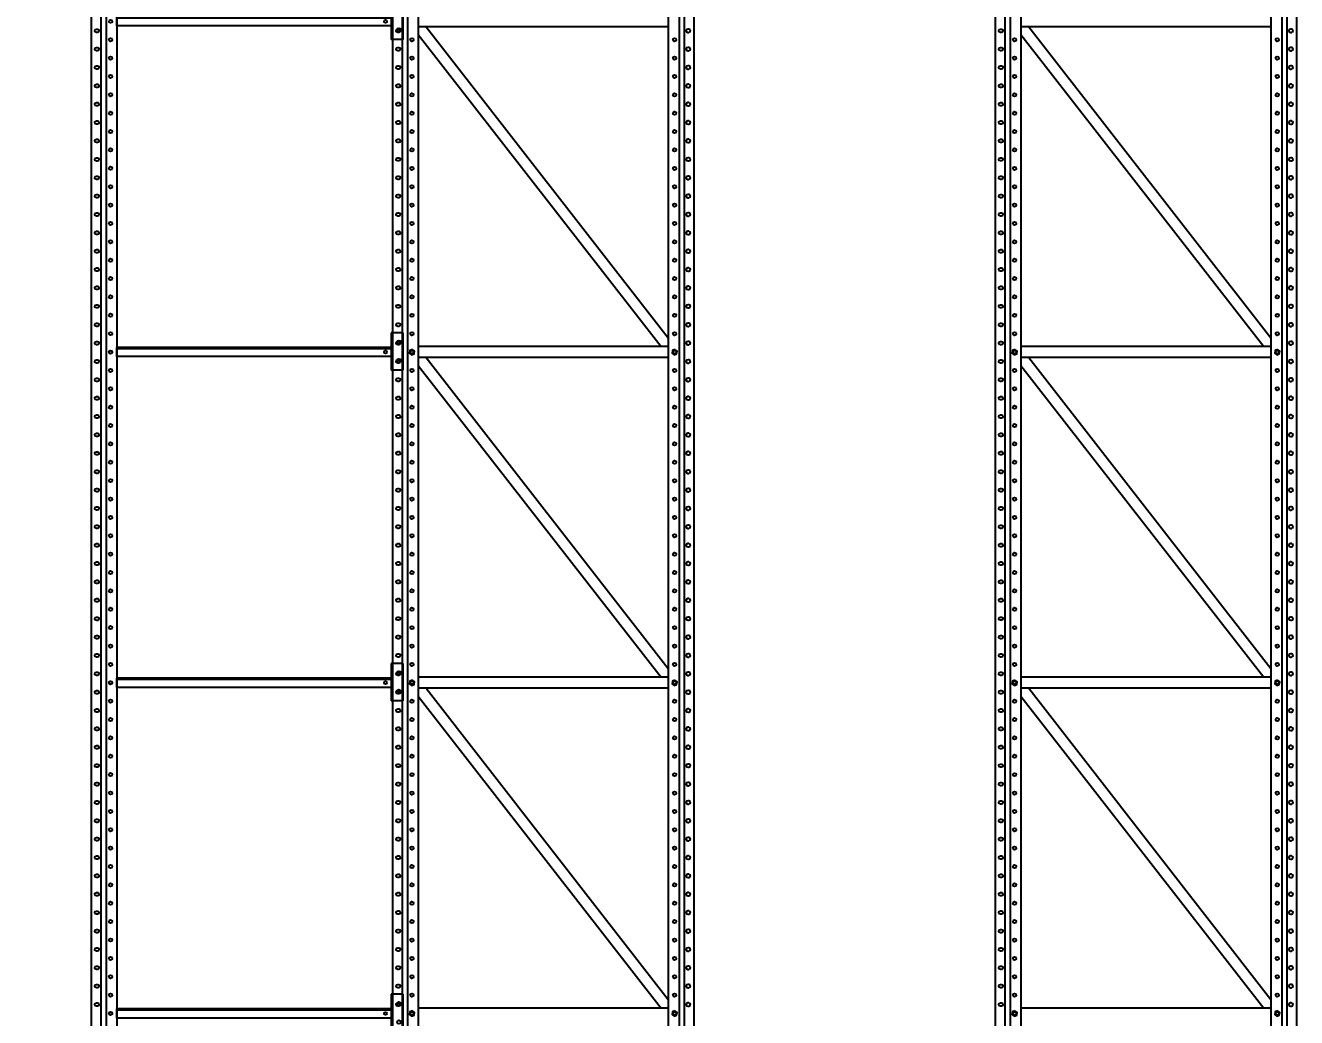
# Model space of a CAD drawing. Header units: millimetres. Extents: x 2596 to 53213, y 1175 to 12446.
# Drawn here: x 19765 to 23224, y 4545 to 7245 of the extents above; entities that cross this region are included whole.
import ezdxf

# ---------------------------------------------------------------- set-up
doc = ezdxf.new("R2010")
doc.units = ezdxf.units.MM
doc.linetypes.add('LIN0', pattern=[0])
doc.layers.add('MONTANTE', color=170, linetype='LIN0', lineweight=25)
doc.styles.add('DIM', font='dim.shx')
doc.dimstyles.new('200 - Planta Baixal', dxfattribs={"dimscale": 1.2, "dimtxt": 200, "dimasz": 50, "dimexe": 1.25, "dimexo": 40, "dimgap": 20, "dimtad": 1, "dimdec": 0, "dimzin": 9, "dimdsep": 46, "dimtxsty": 'DIM', "dimblk": 'OBLIQUE', "dimcen": 2.5, "dimclrd": 256, "dimclre": 256, "dimclrt": 256, "dimadec": 0, "dimazin": 0, "dimtfac": 1, "dimtdec": 0, "dimtmove": 0, "dimatfit": 0, "dimldrblk": 'OBLIQUE', "dimfxl": 0.04, "dimtolj": 1, "dimtzin": 1, "dimarcsym": 0})

# ---------------------------------------------------------------- blocks, each defined once
blk = doc.blocks.new('*U5')
at = {"layer": 'MONTANTE'}
for p, q in [((-872.6, 8804.8), (-872.6, 64.7)), ((-846.5, 8804.8), (-846.5, 64.7)), ((-832.1, 8804.8), (-832.1, 4.8)), ((-802.9, 8804.8), (-802.9, 4.8)), ((-122.4, 8804.8), (-122.4, 4.8)), ((-93.2, 8804.8), (-93.2, 4.8)), ((-78.8, 8804.8), (-78.8, 64.7)), ((-52.6, 8804.8), (-52.6, 64.7)), ((-122.4, 5489.7), (-802.9, 5489.7)), ((-122.4, 5489.7), (-802.9, 5489.7)), ((-802.9, 5468.6), (-141.4, 4619.7)), ((-781.6, 5489.7), (-122.4, 4643.2)), ((-122.4, 4619.7), (-802.9, 4619.7)), ((-122.4, 4619.7), (-802.9, 4619.7)), ((-122.4, 4589.7), (-802.9, 4589.7)), ((-122.4, 4589.7), (-802.9, 4589.7)), ((-802.9, 4568.6), (-141.4, 3719.7)), ((-781.6, 4589.7), (-122.4, 3743.2)), ((-122.4, 3719.7), (-802.9, 3719.7)), ((-122.4, 3719.7), (-802.9, 3719.7)), ((-122.4, 3689.7), (-802.9, 3689.7)), ((-122.4, 3689.7), (-802.9, 3689.7)), ((-802.9, 3668.6), (-141.4, 2819.7)), ((-781.6, 3689.7), (-122.4, 2843.2)), ((-122.4, 2819.7), (-802.9, 2819.7)), ((-122.4, 2819.7), (-802.9, 2819.7))]:
    blk.add_line(p, q, dxfattribs=at)
for points in [[(-855.7, 5474.7), (-858.7, 5474.7, -1), (-858.7, 5483.7), (-855.7, 5483.7, -1)], [(-69.6, 5474.7), (-66.6, 5474.7, 1), (-66.6, 5483.7), (-69.6, 5483.7, 1)], [(-855.7, 5424.7), (-858.7, 5424.7, -1), (-858.7, 5433.7), (-855.7, 5433.7, -1)], [(-69.6, 5424.7), (-66.6, 5424.7, 1), (-66.6, 5433.7), (-69.6, 5433.7, 1)], [(-855.7, 5374.7), (-858.7, 5374.7, -1), (-858.7, 5383.7), (-855.7, 5383.7, -1)], [(-69.6, 5374.7), (-66.6, 5374.7, 1), (-66.6, 5383.7), (-69.6, 5383.7, 1)], [(-855.7, 5324.7), (-858.7, 5324.7, -1), (-858.7, 5333.7), (-855.7, 5333.7, -1)], [(-69.6, 5324.7), (-66.6, 5324.7, 1), (-66.6, 5333.7), (-69.6, 5333.7, 1)], [(-855.7, 5274.7), (-858.7, 5274.7, -1), (-858.7, 5283.7), (-855.7, 5283.7, -1)], [(-69.6, 5274.7), (-66.6, 5274.7, 1), (-66.6, 5283.7), (-69.6, 5283.7, 1)], [(-855.7, 5224.7), (-858.7, 5224.7, -1), (-858.7, 5233.7), (-855.7, 5233.7, -1)], [(-69.6, 5224.7), (-66.6, 5224.7, 1), (-66.6, 5233.7), (-69.6, 5233.7, 1)], [(-855.7, 5174.7), (-858.7, 5174.7, -1), (-858.7, 5183.7), (-855.7, 5183.7, -1)], [(-69.6, 5174.7), (-66.6, 5174.7, 1), (-66.6, 5183.7), (-69.6, 5183.7, 1)], [(-855.7, 5124.7), (-858.7, 5124.7, -1), (-858.7, 5133.7), (-855.7, 5133.7, -1)], [(-69.6, 5124.7), (-66.6, 5124.7, 1), (-66.6, 5133.7), (-69.6, 5133.7, 1)], [(-855.7, 5074.7), (-858.7, 5074.7, -1), (-858.7, 5083.7), (-855.7, 5083.7, -1)], [(-69.6, 5074.7), (-66.6, 5074.7, 1), (-66.6, 5083.7), (-69.6, 5083.7, 1)], [(-855.7, 5024.7), (-858.7, 5024.7, -1), (-858.7, 5033.7), (-855.7, 5033.7, -1)], [(-69.6, 5024.7), (-66.6, 5024.7, 1), (-66.6, 5033.7), (-69.6, 5033.7, 1)], [(-855.7, 4974.7), (-858.7, 4974.7, -1), (-858.7, 4983.7), (-855.7, 4983.7, -1)], [(-69.6, 4974.7), (-66.6, 4974.7, 1), (-66.6, 4983.7), (-69.6, 4983.7, 1)], [(-855.7, 4924.7), (-858.7, 4924.7, -1), (-858.7, 4933.7), (-855.7, 4933.7, -1)], [(-69.6, 4924.7), (-66.6, 4924.7, 1), (-66.6, 4933.7), (-69.6, 4933.7, 1)], [(-855.7, 4874.7), (-858.7, 4874.7, -1), (-858.7, 4883.7), (-855.7, 4883.7, -1)], [(-69.6, 4874.7), (-66.6, 4874.7, 1), (-66.6, 4883.7), (-69.6, 4883.7, 1)], [(-855.7, 4824.7), (-858.7, 4824.7, -1), (-858.7, 4833.7), (-855.7, 4833.7, -1)], [(-69.6, 4824.7), (-66.6, 4824.7, 1), (-66.6, 4833.7), (-69.6, 4833.7, 1)], [(-855.7, 4774.7), (-858.7, 4774.7, -1), (-858.7, 4783.7), (-855.7, 4783.7, -1)], [(-69.6, 4774.7), (-66.6, 4774.7, 1), (-66.6, 4783.7), (-69.6, 4783.7, 1)], [(-855.7, 4724.7), (-858.7, 4724.7, -1), (-858.7, 4733.7), (-855.7, 4733.7, -1)], [(-69.6, 4724.7), (-66.6, 4724.7, 1), (-66.6, 4733.7), (-69.6, 4733.7, 1)], [(-855.7, 4674.7), (-858.7, 4674.7, -1), (-858.7, 4683.7), (-855.7, 4683.7, -1)], [(-69.6, 4674.7), (-66.6, 4674.7, 1), (-66.6, 4683.7), (-69.6, 4683.7, 1)], [(-855.7, 4624.7), (-858.7, 4624.7, -1), (-858.7, 4633.7), (-855.7, 4633.7, -1)], [(-69.6, 4624.7), (-66.6, 4624.7, 1), (-66.6, 4633.7), (-69.6, 4633.7, 1)], [(-855.7, 4574.7), (-858.7, 4574.7, -1), (-858.7, 4583.7), (-855.7, 4583.7, -1)], [(-69.6, 4574.7), (-66.6, 4574.7, 1), (-66.6, 4583.7), (-69.6, 4583.7, 1)], [(-855.7, 4524.7), (-858.7, 4524.7, -1), (-858.7, 4533.7), (-855.7, 4533.7, -1)], [(-69.6, 4524.7), (-66.6, 4524.7, 1), (-66.6, 4533.7), (-69.6, 4533.7, 1)], [(-855.7, 4474.7), (-858.7, 4474.7, -1), (-858.7, 4483.7), (-855.7, 4483.7, -1)], [(-69.6, 4474.7), (-66.6, 4474.7, 1), (-66.6, 4483.7), (-69.6, 4483.7, 1)], [(-855.7, 4424.7), (-858.7, 4424.7, -1), (-858.7, 4433.7), (-855.7, 4433.7, -1)], [(-69.6, 4424.7), (-66.6, 4424.7, 1), (-66.6, 4433.7), (-69.6, 4433.7, 1)], [(-855.7, 4374.7), (-858.7, 4374.7, -1), (-858.7, 4383.7), (-855.7, 4383.7, -1)], [(-69.6, 4374.7), (-66.6, 4374.7, 1), (-66.6, 4383.7), (-69.6, 4383.7, 1)], [(-855.7, 4324.7), (-858.7, 4324.7, -1), (-858.7, 4333.7), (-855.7, 4333.7, -1)], [(-69.6, 4324.7), (-66.6, 4324.7, 1), (-66.6, 4333.7), (-69.6, 4333.7, 1)], [(-855.7, 4274.7), (-858.7, 4274.7, -1), (-858.7, 4283.7), (-855.7, 4283.7, -1)], [(-69.6, 4274.7), (-66.6, 4274.7, 1), (-66.6, 4283.7), (-69.6, 4283.7, 1)], [(-855.7, 4224.7), (-858.7, 4224.7, -1), (-858.7, 4233.7), (-855.7, 4233.7, -1)], [(-69.6, 4224.7), (-66.6, 4224.7, 1), (-66.6, 4233.7), (-69.6, 4233.7, 1)], [(-855.7, 4174.7), (-858.7, 4174.7, -1), (-858.7, 4183.7), (-855.7, 4183.7, -1)], [(-69.6, 4174.7), (-66.6, 4174.7, 1), (-66.6, 4183.7), (-69.6, 4183.7, 1)], [(-855.7, 4124.7), (-858.7, 4124.7, -1), (-858.7, 4133.7), (-855.7, 4133.7, -1)], [(-69.6, 4124.7), (-66.6, 4124.7, 1), (-66.6, 4133.7), (-69.6, 4133.7, 1)], [(-855.7, 4074.7), (-858.7, 4074.7, -1), (-858.7, 4083.7), (-855.7, 4083.7, -1)], [(-69.6, 4074.7), (-66.6, 4074.7, 1), (-66.6, 4083.7), (-69.6, 4083.7, 1)], [(-855.7, 4024.7), (-858.7, 4024.7, -1), (-858.7, 4033.7), (-855.7, 4033.7, -1)], [(-69.6, 4024.7), (-66.6, 4024.7, 1), (-66.6, 4033.7), (-69.6, 4033.7, 1)], [(-855.7, 3974.7), (-858.7, 3974.7, -1), (-858.7, 3983.7), (-855.7, 3983.7, -1)], [(-69.6, 3974.7), (-66.6, 3974.7, 1), (-66.6, 3983.7), (-69.6, 3983.7, 1)], [(-855.7, 3924.7), (-858.7, 3924.7, -1), (-858.7, 3933.7), (-855.7, 3933.7, -1)], [(-69.6, 3924.7), (-66.6, 3924.7, 1), (-66.6, 3933.7), (-69.6, 3933.7, 1)], [(-855.7, 3874.7), (-858.7, 3874.7, -1), (-858.7, 3883.7), (-855.7, 3883.7, -1)], [(-69.6, 3874.7), (-66.6, 3874.7, 1), (-66.6, 3883.7), (-69.6, 3883.7, 1)], [(-855.7, 3824.7), (-858.7, 3824.7, -1), (-858.7, 3833.7), (-855.7, 3833.7, -1)], [(-69.6, 3824.7), (-66.6, 3824.7, 1), (-66.6, 3833.7), (-69.6, 3833.7, 1)], [(-855.7, 3774.7), (-858.7, 3774.7, -1), (-858.7, 3783.7), (-855.7, 3783.7, -1)], [(-69.6, 3774.7), (-66.6, 3774.7, 1), (-66.6, 3783.7), (-69.6, 3783.7, 1)], [(-855.7, 3724.7), (-858.7, 3724.7, -1), (-858.7, 3733.7), (-855.7, 3733.7, -1)], [(-69.6, 3724.7), (-66.6, 3724.7, 1), (-66.6, 3733.7), (-69.6, 3733.7, 1)], [(-855.7, 3674.7), (-858.7, 3674.7, -1), (-858.7, 3683.7), (-855.7, 3683.7, -1)], [(-69.6, 3674.7), (-66.6, 3674.7, 1), (-66.6, 3683.7), (-69.6, 3683.7, 1)], [(-855.7, 3624.7), (-858.7, 3624.7, -1), (-858.7, 3633.7), (-855.7, 3633.7, -1)], [(-69.6, 3624.7), (-66.6, 3624.7, 1), (-66.6, 3633.7), (-69.6, 3633.7, 1)], [(-855.7, 3574.7), (-858.7, 3574.7, -1), (-858.7, 3583.7), (-855.7, 3583.7, -1)], [(-69.6, 3574.7), (-66.6, 3574.7, 1), (-66.6, 3583.7), (-69.6, 3583.7, 1)], [(-855.7, 3524.7), (-858.7, 3524.7, -1), (-858.7, 3533.7), (-855.7, 3533.7, -1)], [(-69.6, 3524.7), (-66.6, 3524.7, 1), (-66.6, 3533.7), (-69.6, 3533.7, 1)], [(-855.7, 3474.7), (-858.7, 3474.7, -1), (-858.7, 3483.7), (-855.7, 3483.7, -1)], [(-69.6, 3474.7), (-66.6, 3474.7, 1), (-66.6, 3483.7), (-69.6, 3483.7, 1)], [(-855.7, 3424.7), (-858.7, 3424.7, -1), (-858.7, 3433.7), (-855.7, 3433.7, -1)], [(-69.6, 3424.7), (-66.6, 3424.7, 1), (-66.6, 3433.7), (-69.6, 3433.7, 1)], [(-855.7, 3374.7), (-858.7, 3374.7, -1), (-858.7, 3383.7), (-855.7, 3383.7, -1)], [(-69.6, 3374.7), (-66.6, 3374.7, 1), (-66.6, 3383.7), (-69.6, 3383.7, 1)], [(-855.7, 3324.7), (-858.7, 3324.7, -1), (-858.7, 3333.7), (-855.7, 3333.7, -1)], [(-69.6, 3324.7), (-66.6, 3324.7, 1), (-66.6, 3333.7), (-69.6, 3333.7, 1)], [(-855.7, 3274.7), (-858.7, 3274.7, -1), (-858.7, 3283.7), (-855.7, 3283.7, -1)], [(-69.6, 3274.7), (-66.6, 3274.7, 1), (-66.6, 3283.7), (-69.6, 3283.7, 1)], [(-855.7, 3224.7), (-858.7, 3224.7, -1), (-858.7, 3233.7), (-855.7, 3233.7, -1)], [(-69.6, 3224.7), (-66.6, 3224.7, 1), (-66.6, 3233.7), (-69.6, 3233.7, 1)], [(-855.7, 3174.7), (-858.7, 3174.7, -1), (-858.7, 3183.7), (-855.7, 3183.7, -1)], [(-69.6, 3174.7), (-66.6, 3174.7, 1), (-66.6, 3183.7), (-69.6, 3183.7, 1)], [(-855.7, 3124.7), (-858.7, 3124.7, -1), (-858.7, 3133.7), (-855.7, 3133.7, -1)], [(-69.6, 3124.7), (-66.6, 3124.7, 1), (-66.6, 3133.7), (-69.6, 3133.7, 1)], [(-855.7, 3074.7), (-858.7, 3074.7, -1), (-858.7, 3083.7), (-855.7, 3083.7, -1)], [(-69.6, 3074.7), (-66.6, 3074.7, 1), (-66.6, 3083.7), (-69.6, 3083.7, 1)], [(-855.7, 3024.7), (-858.7, 3024.7, -1), (-858.7, 3033.7), (-855.7, 3033.7, -1)], [(-69.6, 3024.7), (-66.6, 3024.7, 1), (-66.6, 3033.7), (-69.6, 3033.7, 1)], [(-855.7, 2974.7), (-858.7, 2974.7, -1), (-858.7, 2983.7), (-855.7, 2983.7, -1)], [(-69.6, 2974.7), (-66.6, 2974.7, 1), (-66.6, 2983.7), (-69.6, 2983.7, 1)], [(-855.7, 2924.7), (-858.7, 2924.7, -1), (-858.7, 2933.7), (-855.7, 2933.7, -1)], [(-69.6, 2924.7), (-66.6, 2924.7, 1), (-66.6, 2933.7), (-69.6, 2933.7, 1)], [(-855.7, 2874.7), (-858.7, 2874.7, -1), (-858.7, 2883.7), (-855.7, 2883.7, -1)], [(-69.6, 2874.7), (-66.6, 2874.7, 1), (-66.6, 2883.7), (-69.6, 2883.7, 1)], [(-855.7, 2824.7), (-858.7, 2824.7, -1), (-858.7, 2833.7), (-855.7, 2833.7, -1)], [(-69.6, 2824.7), (-66.6, 2824.7, 1), (-66.6, 2833.7), (-69.6, 2833.7, 1)]]:
    blk.add_lwpolyline(points, format="xyb", close=True, dxfattribs=at)
for points in [[(-818.9, 4612), (-825.7, 4609.2), (-826.7, 4602), (-820.9, 4597.5), (-814.1, 4600.3), (-813.1, 4607.5), (-818.9, 4612)], [(-818.9, 4612), (-825.7, 4609.2), (-826.7, 4602), (-820.9, 4597.5), (-814.1, 4600.3), (-813.1, 4607.5), (-818.9, 4612)], [(-104.4, 4612), (-111.2, 4609.2), (-112.2, 4602), (-106.4, 4597.5), (-99.6, 4600.3), (-98.6, 4607.5), (-104.4, 4612)], [(-104.4, 4612), (-111.2, 4609.2), (-112.2, 4602), (-106.4, 4597.5), (-99.6, 4600.3), (-98.6, 4607.5), (-104.4, 4612)], [(-818.9, 3712), (-825.7, 3709.2), (-826.7, 3702), (-820.9, 3697.5), (-814.1, 3700.3), (-813.1, 3707.5), (-818.9, 3712)], [(-818.9, 3712), (-825.7, 3709.2), (-826.7, 3702), (-820.9, 3697.5), (-814.1, 3700.3), (-813.1, 3707.5), (-818.9, 3712)], [(-104.4, 3712), (-111.2, 3709.2), (-112.2, 3702), (-106.4, 3697.5), (-99.6, 3700.3), (-98.6, 3707.5), (-104.4, 3712)], [(-104.4, 3712), (-111.2, 3709.2), (-112.2, 3702), (-106.4, 3697.5), (-99.6, 3700.3), (-98.6, 3707.5), (-104.4, 3712)], [(-818.9, 2812), (-825.7, 2809.2), (-826.7, 2802), (-820.9, 2797.5), (-814.1, 2800.3), (-813.1, 2807.5), (-818.9, 2812)], [(-818.9, 2812), (-825.7, 2809.2), (-826.7, 2802), (-820.9, 2797.5), (-814.1, 2800.3), (-813.1, 2807.5), (-818.9, 2812)], [(-104.4, 2812), (-111.2, 2809.2), (-112.2, 2802), (-106.4, 2797.5), (-99.6, 2800.3), (-98.6, 2807.5), (-104.4, 2812)], [(-104.4, 2812), (-111.2, 2809.2), (-112.2, 2802), (-106.4, 2797.5), (-99.6, 2800.3), (-98.6, 2807.5), (-104.4, 2812)]]:
    blk.add_lwpolyline(points, dxfattribs=at)
for centre in [(-819.9, 5454.7), (-105.4, 5454.7), (-819.9, 5404.7), (-105.4, 5404.7), (-819.9, 5354.7), (-105.4, 5354.7), (-819.9, 5304.7), (-105.4, 5304.7), (-819.9, 5254.7), (-105.4, 5254.7), (-819.9, 5204.7), (-105.4, 5204.7), (-819.9, 5154.7), (-105.4, 5154.7), (-819.9, 5104.7), (-105.4, 5104.7), (-819.9, 5054.7), (-105.4, 5054.7), (-819.9, 5004.7), (-105.4, 5004.7), (-819.9, 4954.7), (-105.4, 4954.7), (-819.9, 4904.7), (-105.4, 4904.7), (-819.9, 4854.7), (-105.4, 4854.7), (-819.9, 4804.7), (-105.4, 4804.7), (-819.9, 4754.7), (-105.4, 4754.7), (-819.9, 4704.7), (-105.4, 4704.7), (-819.9, 4654.7), (-105.4, 4654.7), (-819.9, 4604.7), (-105.4, 4604.7), (-819.9, 4554.7), (-105.4, 4554.7), (-819.9, 4504.7), (-105.4, 4504.7), (-819.9, 4454.7), (-105.4, 4454.7), (-819.9, 4404.7), (-105.4, 4404.7), (-819.9, 4354.7), (-105.4, 4354.7), (-819.9, 4304.7), (-105.4, 4304.7), (-819.9, 4254.7), (-105.4, 4254.7), (-819.9, 4204.7), (-105.4, 4204.7), (-819.9, 4154.7), (-105.4, 4154.7), (-819.9, 4104.7), (-105.4, 4104.7), (-819.9, 4054.7), (-105.4, 4054.7), (-819.9, 4004.7), (-105.4, 4004.7), (-819.9, 3954.7), (-105.4, 3954.7), (-819.9, 3904.7), (-105.4, 3904.7), (-819.9, 3854.7), (-105.4, 3854.7), (-819.9, 3804.7), (-105.4, 3804.7), (-819.9, 3754.7), (-105.4, 3754.7), (-819.9, 3704.7), (-105.4, 3704.7), (-819.9, 3654.7), (-105.4, 3654.7), (-819.9, 3604.7), (-105.4, 3604.7), (-819.9, 3554.7), (-105.4, 3554.7), (-819.9, 3504.7), (-105.4, 3504.7), (-819.9, 3454.7), (-105.4, 3454.7), (-819.9, 3404.7), (-105.4, 3404.7), (-819.9, 3354.7), (-105.4, 3354.7), (-819.9, 3304.7), (-105.4, 3304.7), (-819.9, 3254.7), (-105.4, 3254.7), (-819.9, 3204.7), (-105.4, 3204.7), (-819.9, 3154.7), (-105.4, 3154.7), (-819.9, 3104.7), (-105.4, 3104.7), (-819.9, 3054.7), (-105.4, 3054.7), (-819.9, 3004.7), (-105.4, 3004.7), (-819.9, 2954.7), (-105.4, 2954.7), (-819.9, 2904.7), (-105.4, 2904.7), (-819.9, 2854.7), (-105.4, 2854.7), (-819.9, 2804.7), (-105.4, 2804.7)]:
    blk.add_circle(centre, 4.5, dxfattribs=at)
blk = doc.blocks.new('*U36')
blk.add_blockref('*U5', (42.5, -4552.375))
blk = doc.blocks.new('*U34')
at = {"color": 0, "linetype": 'ByBlock', "lineweight": -2, "transparency": 16777216}
for p in [(0, 0), (1640, 0)]:
    blk.add_blockref('*U36', p, dxfattribs=at)
blk = doc.blocks.new('COL SOLTEIRA')
at = {"layer": 'MONTANTE'}
for p, q in [((-536, 4318), (-536, -4422)), ((-509.8, 4318), (-509.8, -4422)), ((-495.5, 4318), (-495.5, -4482)), ((-466.2, 4318), (-466.2, -4482))]:
    blk.add_line(p, q, dxfattribs=at)
for points in [[(-519, 987.9), (-522, 987.9, -1), (-522, 996.9), (-519, 996.9, -1)], [(-519, 937.9), (-522, 937.9, -1), (-522, 946.9), (-519, 946.9, -1)], [(-519, 887.9), (-522, 887.9, -1), (-522, 896.9), (-519, 896.9, -1)], [(-519, 837.9), (-522, 837.9, -1), (-522, 846.9), (-519, 846.9, -1)], [(-519, 787.9), (-522, 787.9, -1), (-522, 796.9), (-519, 796.9, -1)], [(-519, 737.9), (-522, 737.9, -1), (-522, 746.9), (-519, 746.9, -1)], [(-519, 687.9), (-522, 687.9, -1), (-522, 696.9), (-519, 696.9, -1)], [(-519, 637.9), (-522, 637.9, -1), (-522, 646.9), (-519, 646.9, -1)], [(-519, 587.9), (-522, 587.9, -1), (-522, 596.9), (-519, 596.9, -1)], [(-519, 537.9), (-522, 537.9, -1), (-522, 546.9), (-519, 546.9, -1)], [(-519, 487.9), (-522, 487.9, -1), (-522, 496.9), (-519, 496.9, -1)], [(-519, 437.9), (-522, 437.9, -1), (-522, 446.9), (-519, 446.9, -1)], [(-519, 387.9), (-522, 387.9, -1), (-522, 396.9), (-519, 396.9, -1)], [(-519, 337.9), (-522, 337.9, -1), (-522, 346.9), (-519, 346.9, -1)], [(-519, 287.9), (-522, 287.9, -1), (-522, 296.9), (-519, 296.9, -1)], [(-519, 237.9), (-522, 237.9, -1), (-522, 246.9), (-519, 246.9, -1)], [(-519, 187.9), (-522, 187.9, -1), (-522, 196.9), (-519, 196.9, -1)], [(-519, 137.9), (-522, 137.9, -1), (-522, 146.9), (-519, 146.9, -1)], [(-519, 87.9), (-522, 87.9, -1), (-522, 96.9), (-519, 96.9, -1)], [(-519, 37.9), (-522, 37.9, -1), (-522, 46.9), (-519, 46.9, -1)], [(-519, -12.1), (-522, -12.1, -1), (-522, -3.1), (-519, -3.1, -1)], [(-519, -62.1), (-522, -62.1, -1), (-522, -53.1), (-519, -53.1, -1)], [(-519, -112.1), (-522, -112.1, -1), (-522, -103.1), (-519, -103.1, -1)], [(-519, -162.1), (-522, -162.1, -1), (-522, -153.1), (-519, -153.1, -1)], [(-519, -212.1), (-522, -212.1, -1), (-522, -203.1), (-519, -203.1, -1)], [(-519, -262.1), (-522, -262.1, -1), (-522, -253.1), (-519, -253.1, -1)], [(-519, -312.1), (-522, -312.1, -1), (-522, -303.1), (-519, -303.1, -1)], [(-519, -362.1), (-522, -362.1, -1), (-522, -353.1), (-519, -353.1, -1)], [(-519, -412.1), (-522, -412.1, -1), (-522, -403.1), (-519, -403.1, -1)], [(-519, -462.1), (-522, -462.1, -1), (-522, -453.1), (-519, -453.1, -1)], [(-519, -512.1), (-522, -512.1, -1), (-522, -503.1), (-519, -503.1, -1)], [(-519, -562.1), (-522, -562.1, -1), (-522, -553.1), (-519, -553.1, -1)], [(-519, -612.1), (-522, -612.1, -1), (-522, -603.1), (-519, -603.1, -1)], [(-519, -662.1), (-522, -662.1, -1), (-522, -653.1), (-519, -653.1, -1)], [(-519, -712.1), (-522, -712.1, -1), (-522, -703.1), (-519, -703.1, -1)], [(-519, -762.1), (-522, -762.1, -1), (-522, -753.1), (-519, -753.1, -1)], [(-519, -812.1), (-522, -812.1, -1), (-522, -803.1), (-519, -803.1, -1)], [(-519, -862.1), (-522, -862.1, -1), (-522, -853.1), (-519, -853.1, -1)], [(-519, -912.1), (-522, -912.1, -1), (-522, -903.1), (-519, -903.1, -1)], [(-519, -962.1), (-522, -962.1, -1), (-522, -953.1), (-519, -953.1, -1)], [(-519, -1012.1), (-522, -1012.1, -1), (-522, -1003.1), (-519, -1003.1, -1)], [(-519, -1062.1), (-522, -1062.1, -1), (-522, -1053.1), (-519, -1053.1, -1)], [(-519, -1112.1), (-522, -1112.1, -1), (-522, -1103.1), (-519, -1103.1, -1)], [(-519, -1162.1), (-522, -1162.1, -1), (-522, -1153.1), (-519, -1153.1, -1)], [(-519, -1212.1), (-522, -1212.1, -1), (-522, -1203.1), (-519, -1203.1, -1)], [(-519, -1262.1), (-522, -1262.1, -1), (-522, -1253.1), (-519, -1253.1, -1)], [(-519, -1312.1), (-522, -1312.1, -1), (-522, -1303.1), (-519, -1303.1, -1)], [(-519, -1362.1), (-522, -1362.1, -1), (-522, -1353.1), (-519, -1353.1, -1)], [(-519, -1412.1), (-522, -1412.1, -1), (-522, -1403.1), (-519, -1403.1, -1)], [(-519, -1462.1), (-522, -1462.1, -1), (-522, -1453.1), (-519, -1453.1, -1)], [(-519, -1512.1), (-522, -1512.1, -1), (-522, -1503.1), (-519, -1503.1, -1)], [(-519, -1562.1), (-522, -1562.1, -1), (-522, -1553.1), (-519, -1553.1, -1)], [(-519, -1612.1), (-522, -1612.1, -1), (-522, -1603.1), (-519, -1603.1, -1)], [(-519, -1662.1), (-522, -1662.1, -1), (-522, -1653.1), (-519, -1653.1, -1)]]:
    blk.add_lwpolyline(points, format="xyb", close=True, dxfattribs=at)
for centre in [(-483.2, 968), (-483.2, 918), (-483.2, 868), (-483.2, 818), (-483.2, 768), (-483.2, 718), (-483.2, 668), (-483.2, 618), (-483.2, 568), (-483.2, 518), (-483.2, 468), (-483.2, 418), (-483.2, 368), (-483.2, 318), (-483.2, 268), (-483.2, 218), (-483.2, 168), (-483.2, 118), (-483.2, 68), (-483.2, 18), (-483.2, -32), (-483.2, -82), (-483.2, -132), (-483.2, -182), (-483.2, -232), (-483.2, -282), (-483.2, -332), (-483.2, -382), (-483.2, -432), (-483.2, -482), (-483.2, -532), (-483.2, -582), (-483.2, -632), (-483.2, -682), (-483.2, -732), (-483.2, -782), (-483.2, -832), (-483.2, -882), (-483.2, -932), (-483.2, -982), (-483.2, -1032), (-483.2, -1082), (-483.2, -1132), (-483.2, -1182), (-483.2, -1232), (-483.2, -1282), (-483.2, -1332), (-483.2, -1382), (-483.2, -1432), (-483.2, -1482), (-483.2, -1532), (-483.2, -1582), (-483.2, -1632), (-483.2, -1682)]:
    blk.add_circle(centre, 4.5, dxfattribs=at)
blk = doc.blocks.new('TRAVESSA UNIÃO')
at = {"color": 7, "linetype": 'Continuous', "lineweight": 25}
for p, q in [((-420.8, 167.3), (-420.8, 65.3)), ((-389, 167.3), (-420.8, 167.3)), ((-417, 167.3), (-417, 65.3)), ((-389, 167.3), (-389, 65.3)), ((-1166.8, 102.1), (-1166.8, 127.1)), ((-420.8, 127.1), (-1166.8, 127.1)), ((-420.8, 123.3), (-1166.8, 123.3)), ((-420.8, 102.1), (-1166.8, 102.1)), ((-389, 65.3), (-420.8, 65.3))]:
    blk.add_line(p, q, dxfattribs=at)
for centre, radius in [((-399.3, 141.3), 5), ((-1183.8, 114.6), 4), ((-435.8, 114.6), 4), ((-399.3, 91.3), 5)]:
    blk.add_circle(centre, radius, dxfattribs=at)
blk = doc.blocks.new('_Oblique')
at = {"color": 0, "linetype": 'ByBlock', "lineweight": -2}
blk.add_line((-0.5, -0.5), (0.5, 0.5), dxfattribs=at)
blk = doc.blocks.new('*D53')
at = {"lineweight": -2, "transparency": 16777216}
for p, q in [((19896.1, 10556.3), (18660.4, 10556.3)), ((18661.9, 1756.3), (18661.9, 10556.3)), ((19893.4, 1756.3), (18660.4, 1756.3))]:
    blk.add_line(p, q, dxfattribs=at)
at = {"layer": 'Defpoints', "color": 0, "transparency": 16777216}
for p in [(18661.9, 10556.3), (19944.1, 10556.3), (19941.4, 1756.3)]:
    blk.add_point(p, dxfattribs=at)
at = {"lineweight": -2, "transparency": 16777216, "xscale": 60, "yscale": 60, "zscale": 60}
for p, rotation in [((18661.9, 10556.3), 90), ((18661.9, 1756.3), 270)]:
    blk.add_blockref('_Oblique', p, dxfattribs=dict(at, rotation=rotation))
at = {"transparency": 16777216, "insert": (18517.9, 6156.3), "char_height": 240, "attachment_point": 5, "rotation": 90, "style": 'DIM'}
blk.add_mtext('\\A1;B', dxfattribs=at)

msp = doc.modelspace()

# ---------------------------------------------------------------- block references
for name, p in [('COL SOLTEIRA', (20480, 6238.3)), ('*U34', (21594.2, 6303.9)), ('TRAVESSA UNIÃO', (21180.6, 7141.7)), ('TRAVESSA UNIÃO', (21180.6, 6241.7)), ('TRAVESSA UNIÃO', (21180.6, 5341.7)), ('TRAVESSA UNIÃO', (21180.6, 4441.7))]:
    msp.add_blockref(name, p)

# ---------------------------------------------------------------- dimensions: what is measured, and where the dimension line sits
dim = msp.add_linear_dim(base=(18661.9, 10556.3), p1=(19941.4, 1756.3), p2=(19944.1, 10556.3), angle=90, text='B', dimstyle='200 - Planta Baixal')
dim.commit()
dim.dimension.update_dxf_attribs({"geometry": '*D53', "text_midpoint": (18517.9, 6156.3)})

doc.saveas('drawing.dxf')
